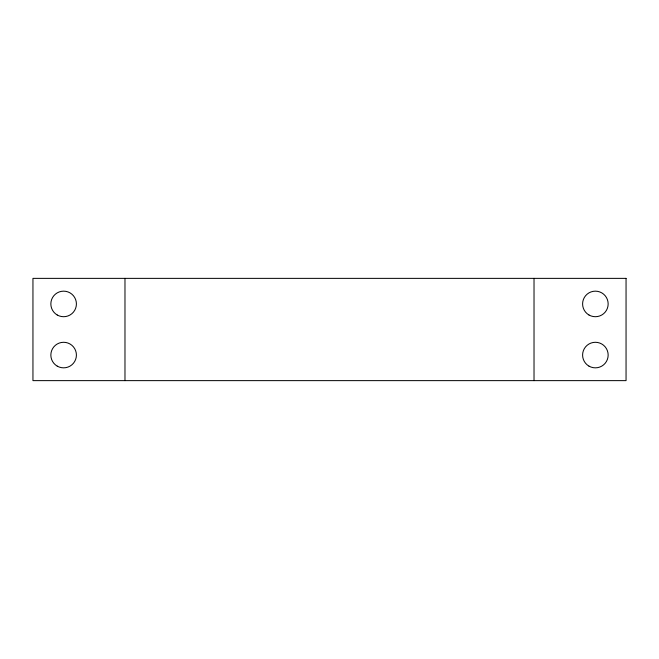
<?xml version="1.0" encoding="UTF-8"?>
<svg xmlns="http://www.w3.org/2000/svg" width="659" height="659" viewBox="0 0 659 659"><rect width="100%" height="100%" fill="white"/><g stroke="black" fill="none" stroke-linecap="round" stroke-linejoin="round"><path stroke-width="0.99" d="M534.021 278.37L534.021 380.63M124.979 278.37L124.979 380.63M626.05 278.37L32.95 278.37L32.95 380.63L626.05 380.63L626.05 278.37M588.981 366.132A12.785 12.785 0 0 0 608.158 355.061A12.785 12.785 0 0 0 588.981 343.998A12.785 12.785 0 0 0 588.981 366.132M588.981 315.002A12.785 12.785 0 0 0 608.158 303.939A12.785 12.785 0 0 0 588.981 292.868A12.785 12.785 0 0 0 588.981 315.002M57.234 366.132A12.785 12.785 0 0 0 76.411 355.061A12.785 12.785 0 0 0 57.234 343.998A12.785 12.785 0 0 0 57.234 366.132M57.234 315.002A12.785 12.785 0 0 0 76.411 303.939A12.785 12.785 0 0 0 57.234 292.868A12.785 12.785 0 0 0 57.234 315.002"/></g></svg>
